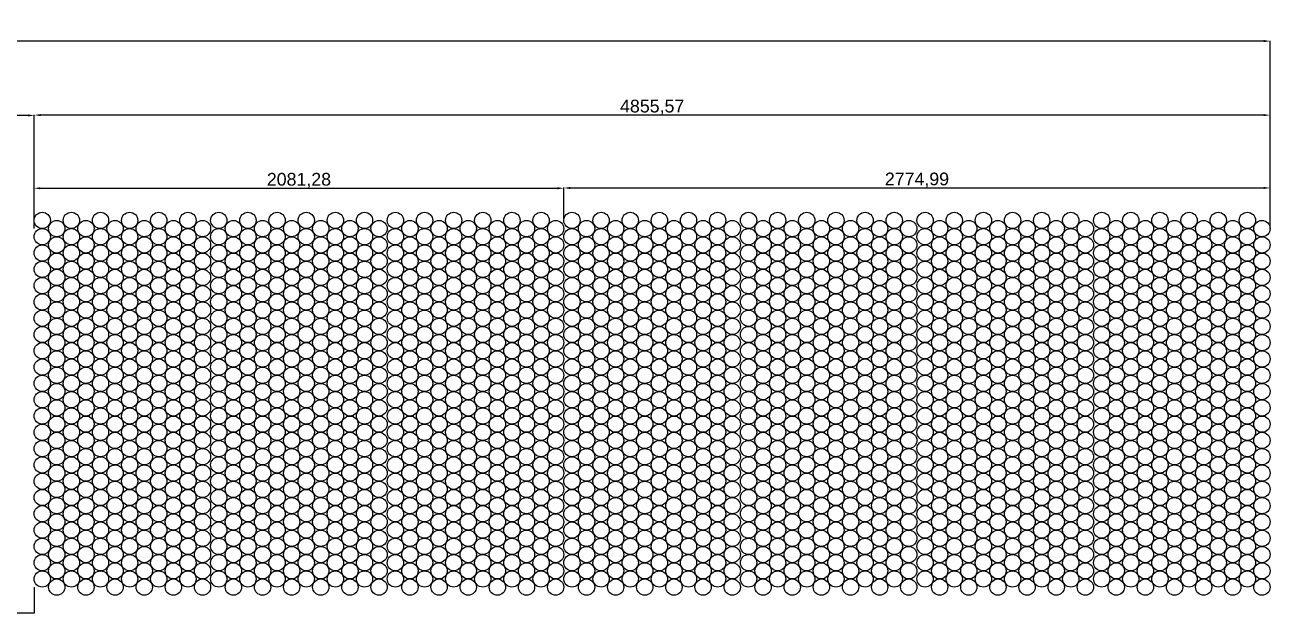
# Model space of a CAD drawing. Header units: millimetres. Extents: x -918 to 51042, y -35619 to 21649.
# Drawn here: x 17080 to 21972, y -30757 to -28447 of the extents above; entities that cross this region are included whole.
import ezdxf

# ---------------------------------------------------------------- set-up
doc = ezdxf.new("R2010")
doc.units = ezdxf.units.MM
doc.layers.add('для лазера', color=7, linetype='Continuous')
doc.styles.get("Standard").update_dxf_attribs({"font": 'arial.ttf'})
doc.dimstyles.new('ISO-25', dxfattribs={"dimtxt": 2.5, "dimasz": 2.5, "dimexe": 1.25, "dimexo": 0.625, "dimtad": 1, "dimtxsty": 'Standard', "dimcen": 2.5, "dimadec": 0, "dimazin": 0, "dimtfac": 1, "dimtmove": 0, "dimatfit": 3, "dimfxl": 1, "dimarcsym": 0})

# ---------------------------------------------------------------- blocks, each defined once
blk = doc.blocks.new('*D44')
at = {"layer": 'Defpoints', "color": 0, "transparency": 16777216}
for p in [(2549, -28802.5), (2549, -29214.7), (17116.5, -29246.8)]:
    blk.add_point(p, dxfattribs=at)
at = {"layer": 'для лазера', "color": 0, "lineweight": -2, "transparency": 16777216}
for p, q in [((2549, -29214.1), (2549, -28801.2)), ((17091.5, -28802.5), (2574, -28802.5)), ((17116.5, -29246.1), (17116.5, -28801.2))]:
    blk.add_line(p, q, dxfattribs=at)
at = {"layer": 'для лазера', "color": 0, "transparency": 16777216}
for points in [[(2574, -28798.3), (2574, -28806.6), (2549, -28802.5)], [(17091.5, -28798.3), (17091.5, -28806.6), (17116.5, -28802.5)]]:
    blk.add_solid(points, dxfattribs=at)
at = {"layer": 'для лазера', "color": 0, "transparency": 16777216, "insert": (9832.7, -28771.8), "char_height": 50, "attachment_point": 5}
blk.add_mtext('14567,46', dxfattribs=at)
blk = doc.blocks.new('*D45')
at = {"layer": 'Defpoints', "color": 0, "transparency": 16777216}
for p in [(19197, -29088.5), (17115.7, -29214.8), (19197, -29214.8)]:
    blk.add_point(p, dxfattribs=at)
at = {"layer": 'для лазера', "color": 0, "lineweight": -2, "transparency": 16777216}
for p, q in [((17115.7, -29214.1), (17115.7, -29087.3)), ((17140.7, -29088.5), (19172, -29088.5)), ((19197, -29214.1), (19197, -29087.3))]:
    blk.add_line(p, q, dxfattribs=at)
at = {"layer": 'для лазера', "color": 0, "transparency": 16777216}
for points in [[(17140.7, -29084.3), (17140.7, -29092.7), (17115.7, -29088.5)], [(19172, -29084.3), (19172, -29092.7), (19197, -29088.5)]]:
    blk.add_solid(points, dxfattribs=at)
at = {"layer": 'для лазера', "color": 0, "transparency": 16777216, "insert": (18156.3, -29057.8), "char_height": 50, "attachment_point": 5}
blk.add_mtext('2081,28', dxfattribs=at)
blk = doc.blocks.new('*D46')
at = {"layer": 'Defpoints', "color": 0, "transparency": 16777216}
for p in [(21972, -29087.3), (19197, -29212.9), (21972, -29246.8)]:
    blk.add_point(p, dxfattribs=at)
at = {"layer": 'для лазера', "color": 0, "lineweight": -2, "transparency": 16777216}
for p, q in [((19197, -29212.2), (19197, -29086)), ((19222, -29087.3), (21947, -29087.3)), ((21972, -29246.1), (21972, -29086))]:
    blk.add_line(p, q, dxfattribs=at)
at = {"layer": 'для лазера', "color": 0, "transparency": 16777216}
for points in [[(19222, -29083.1), (19222, -29091.4), (19197, -29087.3)], [(21947, -29083.1), (21947, -29091.4), (21972, -29087.3)]]:
    blk.add_solid(points, dxfattribs=at)
at = {"layer": 'для лазера', "color": 0, "transparency": 16777216, "insert": (20584.5, -29056.6), "char_height": 50, "attachment_point": 5}
blk.add_mtext('2774,99', dxfattribs=at)
blk = doc.blocks.new('*D38')
at = {"layer": 'Defpoints', "color": 0, "transparency": 16777216}
for p in [(17116.5, -28801.2), (17116.5, -29207.8), (21972, -29246.8)]:
    blk.add_point(p, dxfattribs=at)
at = {"layer": 'для лазера', "color": 0, "lineweight": -2, "transparency": 16777216}
for p, q in [((17116.5, -29207.2), (17116.5, -28800)), ((21947, -28801.2), (17141.5, -28801.2)), ((21972, -29246.1), (21972, -28800))]:
    blk.add_line(p, q, dxfattribs=at)
at = {"layer": 'для лазера', "color": 0, "transparency": 16777216}
for points in [[(17141.5, -28797.1), (17141.5, -28805.4), (17116.5, -28801.2)], [(21947, -28797.1), (21947, -28805.4), (21972, -28801.2)]]:
    blk.add_solid(points, dxfattribs=at)
at = {"layer": 'для лазера', "color": 0, "transparency": 16777216, "insert": (19544.2, -28770.5), "char_height": 50, "attachment_point": 5}
blk.add_mtext('4855,57', dxfattribs=at)
blk = doc.blocks.new('*D39')
at = {"layer": 'Defpoints', "color": 0, "transparency": 16777216}
for p in [(2549, -28510.5), (2549, -29214.7), (21972, -29246.8)]:
    blk.add_point(p, dxfattribs=at)
at = {"layer": 'для лазера', "color": 0, "lineweight": -2, "transparency": 16777216}
for p, q in [((2549, -29214.1), (2549, -28509.3)), ((21947, -28510.5), (2574, -28510.5)), ((21972, -29246.1), (21972, -28509.3))]:
    blk.add_line(p, q, dxfattribs=at)
at = {"layer": 'для лазера', "color": 0, "transparency": 16777216}
for points in [[(2574, -28506.4), (2574, -28514.7), (2549, -28510.5)], [(21947, -28506.4), (21947, -28514.7), (21972, -28510.5)]]:
    blk.add_solid(points, dxfattribs=at)
at = {"layer": 'для лазера', "color": 0, "transparency": 16777216, "insert": (12260.5, -28479.9), "char_height": 50, "attachment_point": 5}
blk.add_mtext('19423,03', dxfattribs=at)

msp = doc.modelspace()

# ---------------------------------------------------------------- linework, layer by layer
at = {"layer": 'для лазера'}
for p, q in [((17116.463, -30654.775), (17116.463, -30756.631)), ((17116.463, -30756.631), (16766.463, -30756.631))]:
    msp.add_line(p, q, dxfattribs=at)
at = {"layer": 'для лазера', "color": 2}
for centre in [(17147.696, -29214.775), (17262.196, -29214.775), (17376.696, -29214.775), (17491.196, -29214.775), (17605.696, -29214.775), (17720.196, -29214.775), (17841.458, -29214.775), (17955.958, -29214.775), (18070.458, -29214.775), (18184.958, -29214.775), (18299.458, -29214.775), (18413.958, -29214.775), (18535.22, -29214.775), (18649.72, -29214.775), (18764.22, -29214.775), (18878.72, -29214.775), (18993.22, -29214.775), (19107.72, -29214.775), (17147.696, -29278.775), (17204.958, -29246.775), (17262.196, -29278.775), (17319.458, -29246.775), (17376.696, -29278.775), (17433.958, -29246.775), (17491.196, -29278.775), (17548.458, -29246.775), (17605.696, -29278.775), (17662.958, -29246.775), (17720.196, -29278.775), (17777.458, -29246.775), (17841.458, -29278.775), (17898.72, -29246.775), (17955.958, -29278.775), (18013.22, -29246.775), (18070.458, -29278.775), (18127.72, -29246.775), (18184.958, -29278.775), (18242.22, -29246.775), (18299.458, -29278.775), (18356.72, -29246.775), (18413.958, -29278.775), (18471.22, -29246.775), (18535.22, -29278.775), (18592.481, -29246.775), (18649.72, -29278.775), (18706.981, -29246.775), (18764.22, -29278.775), (18821.481, -29246.775), (18878.72, -29278.775), (18935.981, -29246.775), (18993.22, -29278.775), (19050.481, -29246.775), (19107.72, -29278.775), (19164.981, -29246.775), (17204.958, -29310.775), (17319.458, -29310.775), (17433.958, -29310.775), (17548.458, -29310.775), (17662.958, -29310.775), (17777.458, -29310.775), (17898.72, -29310.775), (18013.22, -29310.775), (18127.72, -29310.775), (18242.22, -29310.775), (18356.72, -29310.775), (18471.22, -29310.775), (18592.481, -29310.775), (18706.981, -29310.775), (18821.481, -29310.775), (18935.981, -29310.775), (19050.481, -29310.775), (19164.981, -29310.775), (17147.696, -29342.775), (17204.958, -29374.775), (17262.196, -29342.775), (17319.458, -29374.775), (17376.696, -29342.775), (17433.958, -29374.775), (17491.196, -29342.775), (17548.458, -29374.775), (17605.696, -29342.775), (17662.958, -29374.775), (17720.196, -29342.775), (17777.458, -29374.775), (17841.458, -29342.775), (17898.72, -29374.775), (17955.958, -29342.775), (18013.22, -29374.775), (18070.458, -29342.775), (18127.72, -29374.775), (18184.958, -29342.775), (18242.22, -29374.775), (18299.458, -29342.775), (18356.72, -29374.775), (18413.958, -29342.775), (18471.22, -29374.775), (18535.22, -29342.775), (18592.481, -29374.775), (18649.72, -29342.775), (18706.981, -29374.775), (18764.22, -29342.775), (18821.481, -29374.775), (18878.72, -29342.775), (18935.981, -29374.775), (18993.22, -29342.775), (19050.481, -29374.775), (19107.72, -29342.775), (19164.981, -29374.775), (17147.696, -29406.775), (17262.196, -29406.775), (17376.696, -29406.775), (17491.196, -29406.775), (17605.696, -29406.775), (17720.196, -29406.775), (17841.458, -29406.775), (17955.958, -29406.775), (18070.458, -29406.775), (18184.958, -29406.775), (18299.458, -29406.775), (18413.958, -29406.775), (18535.22, -29406.775), (18649.72, -29406.775), (18764.22, -29406.775), (18878.72, -29406.775), (18993.22, -29406.775), (19107.72, -29406.775), (17147.696, -29470.775), (17204.958, -29438.775), (17262.196, -29470.775), (17319.458, -29438.775), (17376.696, -29470.775), (17433.958, -29438.775), (17491.196, -29470.775), (17548.458, -29438.775), (17605.696, -29470.775), (17662.958, -29438.775), (17720.196, -29470.775), (17777.458, -29438.775), (17841.458, -29470.775), (17898.72, -29438.775), (17955.958, -29470.775), (18013.22, -29438.775), (18070.458, -29470.775), (18127.72, -29438.775), (18184.958, -29470.775), (18242.22, -29438.775), (18299.458, -29470.775), (18356.72, -29438.775), (18413.958, -29470.775), (18471.22, -29438.775), (18535.22, -29470.775), (18592.481, -29438.775), (18649.72, -29470.775), (18706.981, -29438.775), (18764.22, -29470.775), (18821.481, -29438.775), (18878.72, -29470.775), (18935.981, -29438.775), (18993.22, -29470.775), (19050.481, -29438.775), (19107.72, -29470.775), (19164.981, -29438.775), (17204.958, -29502.775), (17319.458, -29502.775), (17433.958, -29502.775), (17548.458, -29502.775), (17662.958, -29502.775), (17777.458, -29502.775), (17898.72, -29502.775), (18013.22, -29502.775), (18127.72, -29502.775), (18242.22, -29502.775), (18356.72, -29502.775), (18471.22, -29502.775), (18592.481, -29502.775), (18706.981, -29502.775), (18821.481, -29502.775), (18935.981, -29502.775), (19050.481, -29502.775), (19164.981, -29502.775), (17147.696, -29534.775), (17204.958, -29566.775), (17262.196, -29534.775), (17319.458, -29566.775), (17376.696, -29534.775), (17433.958, -29566.775), (17491.196, -29534.775), (17548.458, -29566.775), (17605.696, -29534.775), (17662.958, -29566.775), (17720.196, -29534.775), (17777.458, -29566.775), (17841.458, -29534.775), (17898.72, -29566.775), (17955.958, -29534.775), (18013.22, -29566.775), (18070.458, -29534.775), (18127.72, -29566.775), (18184.958, -29534.775), (18242.22, -29566.775), (18299.458, -29534.775), (18356.72, -29566.775), (18413.958, -29534.775), (18471.22, -29566.775), (18535.22, -29534.775), (18592.481, -29566.775), (18649.72, -29534.775), (18706.981, -29566.775), (18764.22, -29534.775), (18821.481, -29566.775), (18878.72, -29534.775), (18935.981, -29566.775), (18993.22, -29534.775), (19050.481, -29566.775), (19107.72, -29534.775), (19164.981, -29566.775), (17147.696, -29598.775), (17204.958, -29630.775), (17262.196, -29598.775), (17319.458, -29630.775), (17376.696, -29598.775), (17433.958, -29630.775), (17491.196, -29598.775), (17548.458, -29630.775), (17605.696, -29598.775), (17662.958, -29630.775), (17720.196, -29598.775), (17777.458, -29630.775), (17841.458, -29598.775), (17898.72, -29630.775), (17955.958, -29598.775), (18013.22, -29630.775), (18070.458, -29598.775), (18127.72, -29630.775), (18184.958, -29598.775), (18242.22, -29630.775), (18299.458, -29598.775), (18356.72, -29630.775), (18413.958, -29598.775), (18471.22, -29630.775), (18535.22, -29598.775), (18592.481, -29630.775), (18649.72, -29598.775), (18706.981, -29630.775), (18764.22, -29598.775), (18821.481, -29630.775), (18878.72, -29598.775), (18935.981, -29630.775), (18993.22, -29598.775), (19050.481, -29630.775), (19107.72, -29598.775), (19164.981, -29630.775), (17147.696, -29662.775), (17262.196, -29662.775), (17376.696, -29662.775), (17491.196, -29662.775), (17605.696, -29662.775), (17720.196, -29662.775), (17841.458, -29662.775), (17955.958, -29662.775), (18070.458, -29662.775), (18184.958, -29662.775), (18299.458, -29662.775), (18413.958, -29662.775), (18535.22, -29662.775), (18649.72, -29662.775), (18764.22, -29662.775), (18878.72, -29662.775), (18993.22, -29662.775), (19107.72, -29662.775), (17147.696, -29726.775), (17204.958, -29694.775), (17262.196, -29726.775), (17319.458, -29694.775), (17376.696, -29726.775), (17433.958, -29694.775), (17491.196, -29726.775), (17548.458, -29694.775), (17605.696, -29726.775), (17662.958, -29694.775), (17720.196, -29726.775), (17777.458, -29694.775), (17841.458, -29726.775), (17898.72, -29694.775), (17955.958, -29726.775), (18013.22, -29694.775), (18070.458, -29726.775), (18127.72, -29694.775), (18184.958, -29726.775), (18242.22, -29694.775), (18299.458, -29726.775), (18356.72, -29694.775), (18413.958, -29726.775), (18471.22, -29694.775), (18535.22, -29726.775), (18592.481, -29694.775), (18649.72, -29726.775), (18706.981, -29694.775), (18764.22, -29726.775), (18821.481, -29694.775), (18878.72, -29726.775), (18935.981, -29694.775), (18993.22, -29726.775), (19050.481, -29694.775), (19107.72, -29726.775), (19164.981, -29694.775), (17204.958, -29758.775), (17319.458, -29758.775), (17433.958, -29758.775), (17548.458, -29758.775), (17662.958, -29758.775), (17777.458, -29758.775), (17898.72, -29758.775), (18013.22, -29758.775), (18127.72, -29758.775), (18242.22, -29758.775), (18356.72, -29758.775), (18471.22, -29758.775), (18592.481, -29758.775), (18706.981, -29758.775), (18821.481, -29758.775), (18935.981, -29758.775), (19050.481, -29758.775), (19164.981, -29758.775), (17147.696, -29790.775), (17204.958, -29822.775), (17262.196, -29790.775), (17319.458, -29822.775), (17376.696, -29790.775), (17433.958, -29822.775), (17491.196, -29790.775), (17548.458, -29822.775), (17605.696, -29790.775), (17662.958, -29822.775), (17720.196, -29790.775), (17777.458, -29822.775), (17841.458, -29790.775), (17898.72, -29822.775), (17955.958, -29790.775), (18013.22, -29822.775), (18070.458, -29790.775), (18127.72, -29822.775), (18184.958, -29790.775), (18242.22, -29822.775), (18299.458, -29790.775), (18356.72, -29822.775), (18413.958, -29790.775), (18471.22, -29822.775), (18535.22, -29790.775), (18592.481, -29822.775), (18649.72, -29790.775), (18706.981, -29822.775), (18764.22, -29790.775), (18821.481, -29822.775), (18878.72, -29790.775), (18935.981, -29822.775), (18993.22, -29790.775), (19050.481, -29822.775), (19107.72, -29790.775), (19164.981, -29822.775), (17147.696, -29854.775), (17262.196, -29854.775), (17376.696, -29854.775), (17491.196, -29854.775), (17605.696, -29854.775), (17720.196, -29854.775), (17841.458, -29854.775), (17955.958, -29854.775), (18070.458, -29854.775), (18184.958, -29854.775), (18299.458, -29854.775), (18413.958, -29854.775), (18535.22, -29854.775), (18649.72, -29854.775), (18764.22, -29854.775), (18878.72, -29854.775), (18993.22, -29854.775), (19107.72, -29854.775), (17147.696, -29918.775), (17204.958, -29886.775), (17262.196, -29918.775), (17319.458, -29886.775), (17376.696, -29918.775), (17433.958, -29886.775), (17491.196, -29918.775), (17548.458, -29886.775), (17605.696, -29918.775), (17662.958, -29886.775), (17720.196, -29918.775), (17777.458, -29886.775), (17841.458, -29918.775), (17898.72, -29886.775), (17955.958, -29918.775), (18013.22, -29886.775), (18070.458, -29918.775), (18127.72, -29886.775), (18184.958, -29918.775), (18242.22, -29886.775), (18299.458, -29918.775), (18356.72, -29886.775), (18413.958, -29918.775), (18471.22, -29886.775), (18535.22, -29918.775), (18592.481, -29886.775), (18649.72, -29918.775), (18706.981, -29886.775), (18764.22, -29918.775), (18821.481, -29886.775), (18878.72, -29918.775), (18935.981, -29886.775), (18993.22, -29918.775), (19050.481, -29886.775), (19107.72, -29918.775), (19164.981, -29886.775), (17204.958, -29950.775), (17319.458, -29950.775), (17433.958, -29950.775), (17548.458, -29950.775), (17662.958, -29950.775), (17777.458, -29950.775), (17898.72, -29950.775), (18013.22, -29950.775), (18127.72, -29950.775), (18242.22, -29950.775), (18356.72, -29950.775), (18471.22, -29950.775), (18592.481, -29950.775), (18706.981, -29950.775), (18821.481, -29950.775), (18935.981, -29950.775), (19050.481, -29950.775), (19164.981, -29950.775), (17147.696, -29982.775), (17204.958, -30014.775), (17262.196, -29982.775), (17319.458, -30014.775), (17376.696, -29982.775), (17433.958, -30014.775), (17491.196, -29982.775), (17548.458, -30014.775), (17605.696, -29982.775), (17662.958, -30014.775), (17720.196, -29982.775), (17777.458, -30014.775), (17841.458, -29982.775), (17898.72, -30014.775), (17955.958, -29982.775), (18013.22, -30014.775), (18070.458, -29982.775), (18127.72, -30014.775), (18184.958, -29982.775), (18242.22, -30014.775), (18299.458, -29982.775), (18356.72, -30014.775), (18413.958, -29982.775), (18471.22, -30014.775), (18535.22, -29982.775), (18592.481, -30014.775), (18649.72, -29982.775), (18706.981, -30014.775), (18764.22, -29982.775), (18821.481, -30014.775), (18878.72, -29982.775), (18935.981, -30014.775), (18993.22, -29982.775), (19050.481, -30014.775), (19107.72, -29982.775), (19164.981, -30014.775), (17147.696, -30046.775), (17262.196, -30046.775), (17376.696, -30046.775), (17491.196, -30046.775), (17605.696, -30046.775), (17720.196, -30046.775), (17841.458, -30046.775), (17955.958, -30046.775), (18070.458, -30046.775), (18184.958, -30046.775), (18299.458, -30046.775), (18413.958, -30046.775), (18535.22, -30046.775), (18649.72, -30046.775), (18764.22, -30046.775), (18878.72, -30046.775), (18993.22, -30046.775), (19107.72, -30046.775), (17147.696, -30110.775), (17204.958, -30078.775), (17262.196, -30110.775), (17319.458, -30078.775), (17376.696, -30110.775), (17433.958, -30078.775), (17491.196, -30110.775), (17548.458, -30078.775), (17605.696, -30110.775), (17662.958, -30078.775), (17720.196, -30110.775), (17777.458, -30078.775), (17841.458, -30110.775), (17898.72, -30078.775), (17955.958, -30110.775), (18013.22, -30078.775), (18070.458, -30110.775), (18127.72, -30078.775), (18184.958, -30110.775), (18242.22, -30078.775), (18299.458, -30110.775), (18356.72, -30078.775), (18413.958, -30110.775), (18471.22, -30078.775), (18535.22, -30110.775), (18592.481, -30078.775), (18649.72, -30110.775), (18706.981, -30078.775), (18764.22, -30110.775), (18821.481, -30078.775), (18878.72, -30110.775), (18935.981, -30078.775), (18993.22, -30110.775), (19050.481, -30078.775), (19107.72, -30110.775), (19164.981, -30078.775), (17204.958, -30142.775), (17319.458, -30142.775), (17433.958, -30142.775), (17548.458, -30142.775), (17662.958, -30142.775), (17777.458, -30142.775), (17898.72, -30142.775), (18013.22, -30142.775), (18127.72, -30142.775), (18242.22, -30142.775), (18356.72, -30142.775), (18471.22, -30142.775), (18592.481, -30142.775), (18706.981, -30142.775), (18821.481, -30142.775), (18935.981, -30142.775), (19050.481, -30142.775), (19164.981, -30142.775), (17147.696, -30174.775), (17204.958, -30206.775), (17262.196, -30174.775), (17319.458, -30206.775), (17376.696, -30174.775), (17433.958, -30206.775), (17491.196, -30174.775), (17548.458, -30206.775), (17605.696, -30174.775), (17662.958, -30206.775), (17720.196, -30174.775), (17777.458, -30206.775), (17841.458, -30174.775), (17898.72, -30206.775), (17955.958, -30174.775), (18013.22, -30206.775), (18070.458, -30174.775), (18127.72, -30206.775), (18184.958, -30174.775), (18242.22, -30206.775), (18299.458, -30174.775), (18356.72, -30206.775), (18413.958, -30174.775), (18471.22, -30206.775), (18535.22, -30174.775), (18592.481, -30206.775), (18649.72, -30174.775), (18706.981, -30206.775), (18764.22, -30174.775), (18821.481, -30206.775), (18878.72, -30174.775), (18935.981, -30206.775), (18993.22, -30174.775), (19050.481, -30206.775), (19107.72, -30174.775), (19164.981, -30206.775), (17147.696, -30238.775), (17262.196, -30238.775), (17376.696, -30238.775), (17491.196, -30238.775), (17605.696, -30238.775), (17720.196, -30238.775), (17841.458, -30238.775), (17955.958, -30238.775), (18070.458, -30238.775), (18184.958, -30238.775), (18299.458, -30238.775), (18413.958, -30238.775), (18535.22, -30238.775), (18649.72, -30238.775), (18764.22, -30238.775), (18878.72, -30238.775), (18993.22, -30238.775), (19107.72, -30238.775), (17147.696, -30302.775), (17204.958, -30270.775), (17262.196, -30302.775), (17319.458, -30270.775), (17376.696, -30302.775), (17433.958, -30270.775), (17491.196, -30302.775), (17548.458, -30270.775), (17605.696, -30302.775), (17662.958, -30270.775), (17720.196, -30302.775), (17777.458, -30270.775), (17841.458, -30302.775), (17898.72, -30270.775), (17955.958, -30302.775), (18013.22, -30270.775), (18070.458, -30302.775), (18127.72, -30270.775), (18184.958, -30302.775), (18242.22, -30270.775), (18299.458, -30302.775), (18356.72, -30270.775), (18413.958, -30302.775), (18471.22, -30270.775), (18535.22, -30302.775), (18592.481, -30270.775), (18649.72, -30302.775), (18706.981, -30270.775), (18764.22, -30302.775), (18821.481, -30270.775), (18878.72, -30302.775), (18935.981, -30270.775), (18993.22, -30302.775), (19050.481, -30270.775), (19107.72, -30302.775), (19164.981, -30270.775), (17204.958, -30334.775), (17319.458, -30334.775), (17433.958, -30334.775), (17548.458, -30334.775), (17662.958, -30334.775), (17777.458, -30334.775), (17898.72, -30334.775), (18013.22, -30334.775), (18127.72, -30334.775), (18242.22, -30334.775), (18356.72, -30334.775), (18471.22, -30334.775), (18592.481, -30334.775), (18706.981, -30334.775), (18821.481, -30334.775), (18935.981, -30334.775), (19050.481, -30334.775), (19164.981, -30334.775), (17147.696, -30366.775), (17204.958, -30398.775), (17262.196, -30366.775), (17319.458, -30398.775), (17376.696, -30366.775), (17433.958, -30398.775), (17491.196, -30366.775), (17548.458, -30398.775), (17605.696, -30366.775), (17662.958, -30398.775), (17720.196, -30366.775), (17777.458, -30398.775), (17841.458, -30366.775), (17898.72, -30398.775), (17955.958, -30366.775), (18013.22, -30398.775), (18070.458, -30366.775), (18127.72, -30398.775), (18184.958, -30366.775), (18242.22, -30398.775), (18299.458, -30366.775), (18356.72, -30398.775), (18413.958, -30366.775), (18471.22, -30398.775), (18535.22, -30366.775), (18592.481, -30398.775), (18649.72, -30366.775), (18706.981, -30398.775), (18764.22, -30366.775), (18821.481, -30398.775), (18878.72, -30366.775), (18935.981, -30398.775), (18993.22, -30366.775), (19050.481, -30398.775), (19107.72, -30366.775), (19164.981, -30398.775), (17147.696, -30430.775), (17204.958, -30462.775), (17262.196, -30430.775), (17319.458, -30462.775), (17376.696, -30430.775), (17433.958, -30462.775), (17491.196, -30430.775), (17548.458, -30462.775), (17605.696, -30430.775), (17662.958, -30462.775), (17720.196, -30430.775), (17777.458, -30462.775), (17841.458, -30430.775), (17898.72, -30462.775), (17955.958, -30430.775), (18013.22, -30462.775), (18070.458, -30430.775), (18127.72, -30462.775), (18184.958, -30430.775), (18242.22, -30462.775), (18299.458, -30430.775), (18356.72, -30462.775), (18413.958, -30430.775), (18471.22, -30462.775), (18535.22, -30430.775), (18592.481, -30462.775), (18649.72, -30430.775), (18706.981, -30462.775), (18764.22, -30430.775), (18821.481, -30462.775), (18878.72, -30430.775), (18935.981, -30462.775), (18993.22, -30430.775), (19050.481, -30462.775), (19107.72, -30430.775), (19164.981, -30462.775), (17147.696, -30494.775), (17262.196, -30494.775), (17376.696, -30494.775), (17491.196, -30494.775), (17605.696, -30494.775), (17720.196, -30494.775), (17841.458, -30494.775), (17955.958, -30494.775), (18070.458, -30494.775), (18184.958, -30494.775), (18299.458, -30494.775), (18413.958, -30494.775), (18535.22, -30494.775), (18649.72, -30494.775), (18764.22, -30494.775), (18878.72, -30494.775), (18993.22, -30494.775), (19107.72, -30494.775), (17147.696, -30558.775), (17204.958, -30526.775), (17262.196, -30558.775), (17319.458, -30526.775), (17376.696, -30558.775), (17433.958, -30526.775), (17491.196, -30558.775), (17548.458, -30526.775), (17605.696, -30558.775), (17662.958, -30526.775), (17720.196, -30558.775), (17777.458, -30526.775), (17841.458, -30558.775), (17898.72, -30526.775), (17955.958, -30558.775), (18013.22, -30526.775), (18070.458, -30558.775), (18127.72, -30526.775), (18184.958, -30558.775), (18242.22, -30526.775), (18299.458, -30558.775), (18356.72, -30526.775), (18413.958, -30558.775), (18471.22, -30526.775), (18535.22, -30558.775), (18592.481, -30526.775), (18649.72, -30558.775), (18706.981, -30526.775), (18764.22, -30558.775), (18821.481, -30526.775), (18878.72, -30558.775), (18935.981, -30526.775), (18993.22, -30558.775), (19050.481, -30526.775), (19107.72, -30558.775), (19164.981, -30526.775), (17204.958, -30590.775), (17319.458, -30590.775), (17433.958, -30590.775), (17548.458, -30590.775), (17662.958, -30590.775), (17777.458, -30590.775), (17898.72, -30590.775), (18013.22, -30590.775), (18127.72, -30590.775), (18242.22, -30590.775), (18356.72, -30590.775), (18471.22, -30590.775), (18592.481, -30590.775), (18706.981, -30590.775), (18821.481, -30590.775), (18935.981, -30590.775), (19050.481, -30590.775), (19164.981, -30590.775), (17147.696, -30622.775), (17204.958, -30654.775), (17262.196, -30622.775), (17319.458, -30654.775), (17376.696, -30622.775), (17433.958, -30654.775), (17491.196, -30622.775), (17548.458, -30654.775), (17605.696, -30622.775), (17662.958, -30654.775), (17720.196, -30622.775), (17777.458, -30654.775), (17841.458, -30622.775), (17898.72, -30654.775), (17955.958, -30622.775), (18013.22, -30654.775), (18070.458, -30622.775), (18127.72, -30654.775), (18184.958, -30622.775), (18242.22, -30654.775), (18299.458, -30622.775), (18356.72, -30654.775), (18413.958, -30622.775), (18471.22, -30654.775), (18535.22, -30622.775), (18592.481, -30654.775), (18649.72, -30622.775), (18706.981, -30654.775), (18764.22, -30622.775), (18821.481, -30654.775), (18878.72, -30622.775), (18935.981, -30654.775), (18993.22, -30622.775), (19050.481, -30654.775), (19107.72, -30622.775), (19164.981, -30654.775)]:
    msp.add_circle(centre, 32, dxfattribs=at)
at = {"layer": 'для лазера', "color": 3}
for centre in [(19228.981, -29214.775), (19343.481, -29214.775), (19457.981, -29214.775), (19572.481, -29214.775), (19686.981, -29214.775), (19801.481, -29214.775), (19922.743, -29214.775), (20037.243, -29214.775), (20151.743, -29214.775), (20266.243, -29214.775), (20380.743, -29214.775), (20495.243, -29214.775), (20616.505, -29214.775), (20731.005, -29214.775), (20845.505, -29214.775), (20960.005, -29214.775), (21074.505, -29214.775), (21189.005, -29214.775), (21310.266, -29214.775), (21424.766, -29214.775), (21539.266, -29214.775), (21653.766, -29214.775), (21768.266, -29214.775), (21882.766, -29214.775), (19228.981, -29278.775), (19286.243, -29246.775), (19343.481, -29278.775), (19400.743, -29246.775), (19457.981, -29278.775), (19515.243, -29246.775), (19572.481, -29278.775), (19629.743, -29246.775), (19686.981, -29278.775), (19744.243, -29246.775), (19801.481, -29278.775), (19858.743, -29246.775), (19922.743, -29278.775), (19980.005, -29246.775), (20037.243, -29278.775), (20094.505, -29246.775), (20151.743, -29278.775), (20209.005, -29246.775), (20266.243, -29278.775), (20323.505, -29246.775), (20380.743, -29278.775), (20438.005, -29246.775), (20495.243, -29278.775), (20552.505, -29246.775), (20616.505, -29278.775), (20673.766, -29246.775), (20731.005, -29278.775), (20788.266, -29246.775), (20845.505, -29278.775), (20902.766, -29246.775), (20960.005, -29278.775), (21017.266, -29246.775), (21074.505, -29278.775), (21131.766, -29246.775), (21189.005, -29278.775), (21246.266, -29246.775), (21310.266, -29278.775), (21367.528, -29246.775), (21424.766, -29278.775), (21482.028, -29246.775), (21539.266, -29278.775), (21596.528, -29246.775), (21653.766, -29278.775), (21711.028, -29246.775), (21768.266, -29278.775), (21825.528, -29246.775), (21882.766, -29278.775), (21940.028, -29246.775), (19286.243, -29310.775), (19400.743, -29310.775), (19515.243, -29310.775), (19629.743, -29310.775), (19744.243, -29310.775), (19858.743, -29310.775), (19980.005, -29310.775), (20094.505, -29310.775), (20209.005, -29310.775), (20323.505, -29310.775), (20438.005, -29310.775), (20552.505, -29310.775), (20673.766, -29310.775), (20788.266, -29310.775), (20902.766, -29310.775), (21017.266, -29310.775), (21131.766, -29310.775), (21246.266, -29310.775), (21367.528, -29310.775), (21482.028, -29310.775), (21596.528, -29310.775), (21711.028, -29310.775), (21825.528, -29310.775), (21940.028, -29310.775), (19228.981, -29342.775), (19286.243, -29374.775), (19343.481, -29342.775), (19400.743, -29374.775), (19457.981, -29342.775), (19515.243, -29374.775), (19572.481, -29342.775), (19629.743, -29374.775), (19686.981, -29342.775), (19744.243, -29374.775), (19801.481, -29342.775), (19858.743, -29374.775), (19922.743, -29342.775), (19980.005, -29374.775), (20037.243, -29342.775), (20094.505, -29374.775), (20151.743, -29342.775), (20209.005, -29374.775), (20266.243, -29342.775), (20323.505, -29374.775), (20380.743, -29342.775), (20438.005, -29374.775), (20495.243, -29342.775), (20552.505, -29374.775), (20616.505, -29342.775), (20673.766, -29374.775), (20731.005, -29342.775), (20788.266, -29374.775), (20845.505, -29342.775), (20902.766, -29374.775), (20960.005, -29342.775), (21017.266, -29374.775), (21074.505, -29342.775), (21131.766, -29374.775), (21189.005, -29342.775), (21246.266, -29374.775), (21310.266, -29342.775), (21367.528, -29374.775), (21424.766, -29342.775), (21482.028, -29374.775), (21539.266, -29342.775), (21596.528, -29374.775), (21653.766, -29342.775), (21711.028, -29374.775), (21768.266, -29342.775), (21825.528, -29374.775), (21882.766, -29342.775), (21940.028, -29374.775), (19228.981, -29406.775), (19343.481, -29406.775), (19457.981, -29406.775), (19572.481, -29406.775), (19686.981, -29406.775), (19801.481, -29406.775), (19922.743, -29406.775), (20037.243, -29406.775), (20151.743, -29406.775), (20266.243, -29406.775), (20380.743, -29406.775), (20495.243, -29406.775), (20616.505, -29406.775), (20731.005, -29406.775), (20845.505, -29406.775), (20960.005, -29406.775), (21074.505, -29406.775), (21189.005, -29406.775), (21310.266, -29406.775), (21424.766, -29406.775), (21539.266, -29406.775), (21653.766, -29406.775), (21768.266, -29406.775), (21882.766, -29406.775), (19228.981, -29470.775), (19286.243, -29438.775), (19343.481, -29470.775), (19400.743, -29438.775), (19457.981, -29470.775), (19515.243, -29438.775), (19572.481, -29470.775), (19629.743, -29438.775), (19686.981, -29470.775), (19744.243, -29438.775), (19801.481, -29470.775), (19858.743, -29438.775), (19922.743, -29470.775), (19980.005, -29438.775), (20037.243, -29470.775), (20094.505, -29438.775), (20151.743, -29470.775), (20209.005, -29438.775), (20266.243, -29470.775), (20323.505, -29438.775), (20380.743, -29470.775), (20438.005, -29438.775), (20495.243, -29470.775), (20552.505, -29438.775), (20616.505, -29470.775), (20673.766, -29438.775), (20731.005, -29470.775), (20788.266, -29438.775), (20845.505, -29470.775), (20902.766, -29438.775), (20960.005, -29470.775), (21017.266, -29438.775), (21074.505, -29470.775), (21131.766, -29438.775), (21189.005, -29470.775), (21246.266, -29438.775), (21310.266, -29470.775), (21367.528, -29438.775), (21424.766, -29470.775), (21482.028, -29438.775), (21539.266, -29470.775), (21596.528, -29438.775), (21653.766, -29470.775), (21711.028, -29438.775), (21768.266, -29470.775), (21825.528, -29438.775), (21882.766, -29470.775), (21940.028, -29438.775), (19286.243, -29502.775), (19400.743, -29502.775), (19515.243, -29502.775), (19629.743, -29502.775), (19744.243, -29502.775), (19858.743, -29502.775), (19980.005, -29502.775), (20094.505, -29502.775), (20209.005, -29502.775), (20323.505, -29502.775), (20438.005, -29502.775), (20552.505, -29502.775), (20673.766, -29502.775), (20788.266, -29502.775), (20902.766, -29502.775), (21017.266, -29502.775), (21131.766, -29502.775), (21246.266, -29502.775), (21367.528, -29502.775), (21482.028, -29502.775), (21596.528, -29502.775), (21711.028, -29502.775), (21825.528, -29502.775), (21940.028, -29502.775), (19228.981, -29534.775), (19286.243, -29566.775), (19343.481, -29534.775), (19400.743, -29566.775), (19457.981, -29534.775), (19515.243, -29566.775), (19572.481, -29534.775), (19629.743, -29566.775), (19686.981, -29534.775), (19744.243, -29566.775), (19801.481, -29534.775), (19858.743, -29566.775), (19922.743, -29534.775), (19980.005, -29566.775), (20037.243, -29534.775), (20094.505, -29566.775), (20151.743, -29534.775), (20209.005, -29566.775), (20266.243, -29534.775), (20323.505, -29566.775), (20380.743, -29534.775), (20438.005, -29566.775), (20495.243, -29534.775), (20552.505, -29566.775), (20616.505, -29534.775), (20673.766, -29566.775), (20731.005, -29534.775), (20788.266, -29566.775), (20845.505, -29534.775), (20902.766, -29566.775), (20960.005, -29534.775), (21017.266, -29566.775), (21074.505, -29534.775), (21131.766, -29566.775), (21189.005, -29534.775), (21246.266, -29566.775), (21310.266, -29534.775), (21367.528, -29566.775), (21424.766, -29534.775), (21482.028, -29566.775), (21539.266, -29534.775), (21596.528, -29566.775), (21653.766, -29534.775), (21711.028, -29566.775), (21768.266, -29534.775), (21825.528, -29566.775), (21882.766, -29534.775), (21940.028, -29566.775), (19228.981, -29598.775), (19286.243, -29630.775), (19343.481, -29598.775), (19400.743, -29630.775), (19457.981, -29598.775), (19515.243, -29630.775), (19572.481, -29598.775), (19629.743, -29630.775), (19686.981, -29598.775), (19744.243, -29630.775), (19801.481, -29598.775), (19858.743, -29630.775), (19922.743, -29598.775), (19980.005, -29630.775), (20037.243, -29598.775), (20094.505, -29630.775), (20151.743, -29598.775), (20209.005, -29630.775), (20266.243, -29598.775), (20323.505, -29630.775), (20380.743, -29598.775), (20438.005, -29630.775), (20495.243, -29598.775), (20552.505, -29630.775), (20616.505, -29598.775), (20673.766, -29630.775), (20731.005, -29598.775), (20788.266, -29630.775), (20845.505, -29598.775), (20902.766, -29630.775), (20960.005, -29598.775), (21017.266, -29630.775), (21074.505, -29598.775), (21131.766, -29630.775), (21189.005, -29598.775), (21246.266, -29630.775), (21310.266, -29598.775), (21367.528, -29630.775), (21424.766, -29598.775), (21482.028, -29630.775), (21539.266, -29598.775), (21596.528, -29630.775), (21653.766, -29598.775), (21711.028, -29630.775), (21768.266, -29598.775), (21825.528, -29630.775), (21882.766, -29598.775), (21940.028, -29630.775), (19228.981, -29662.775), (19343.481, -29662.775), (19457.981, -29662.775), (19572.481, -29662.775), (19686.981, -29662.775), (19801.481, -29662.775), (19922.743, -29662.775), (20037.243, -29662.775), (20151.743, -29662.775), (20266.243, -29662.775), (20380.743, -29662.775), (20495.243, -29662.775), (20616.505, -29662.775), (20731.005, -29662.775), (20845.505, -29662.775), (20960.005, -29662.775), (21074.505, -29662.775), (21189.005, -29662.775), (21310.266, -29662.775), (21424.766, -29662.775), (21539.266, -29662.775), (21653.766, -29662.775), (21768.266, -29662.775), (21882.766, -29662.775), (19228.981, -29726.775), (19286.243, -29694.775), (19343.481, -29726.775), (19400.743, -29694.775), (19457.981, -29726.775), (19515.243, -29694.775), (19572.481, -29726.775), (19629.743, -29694.775), (19686.981, -29726.775), (19744.243, -29694.775), (19801.481, -29726.775), (19858.743, -29694.775), (19922.743, -29726.775), (19980.005, -29694.775), (20037.243, -29726.775), (20094.505, -29694.775), (20151.743, -29726.775), (20209.005, -29694.775), (20266.243, -29726.775), (20323.505, -29694.775), (20380.743, -29726.775), (20438.005, -29694.775), (20495.243, -29726.775), (20552.505, -29694.775), (20616.505, -29726.775), (20673.766, -29694.775), (20731.005, -29726.775), (20788.266, -29694.775), (20845.505, -29726.775), (20902.766, -29694.775), (20960.005, -29726.775), (21017.266, -29694.775), (21074.505, -29726.775), (21131.766, -29694.775), (21189.005, -29726.775), (21246.266, -29694.775), (21310.266, -29726.775), (21367.528, -29694.775), (21424.766, -29726.775), (21482.028, -29694.775), (21539.266, -29726.775), (21596.528, -29694.775), (21653.766, -29726.775), (21711.028, -29694.775), (21768.266, -29726.775), (21825.528, -29694.775), (21882.766, -29726.775), (21940.028, -29694.775), (19286.243, -29758.775), (19400.743, -29758.775), (19515.243, -29758.775), (19629.743, -29758.775), (19744.243, -29758.775), (19858.743, -29758.775), (19980.005, -29758.775), (20094.505, -29758.775), (20209.005, -29758.775), (20323.505, -29758.775), (20438.005, -29758.775), (20552.505, -29758.775), (20673.766, -29758.775), (20788.266, -29758.775), (20902.766, -29758.775), (21017.266, -29758.775), (21131.766, -29758.775), (21246.266, -29758.775), (21367.528, -29758.775), (21482.028, -29758.775), (21596.528, -29758.775), (21711.028, -29758.775), (21825.528, -29758.775), (21940.028, -29758.775), (19228.981, -29790.775), (19286.243, -29822.775), (19343.481, -29790.775), (19400.743, -29822.775), (19457.981, -29790.775), (19515.243, -29822.775), (19572.481, -29790.775), (19629.743, -29822.775), (19686.981, -29790.775), (19744.243, -29822.775), (19801.481, -29790.775), (19858.743, -29822.775), (19922.743, -29790.775), (19980.005, -29822.775), (20037.243, -29790.775), (20094.505, -29822.775), (20151.743, -29790.775), (20209.005, -29822.775), (20266.243, -29790.775), (20323.505, -29822.775), (20380.743, -29790.775), (20438.005, -29822.775), (20495.243, -29790.775), (20552.505, -29822.775), (20616.505, -29790.775), (20673.766, -29822.775), (20731.005, -29790.775), (20788.266, -29822.775), (20845.505, -29790.775), (20902.766, -29822.775), (20960.005, -29790.775), (21017.266, -29822.775), (21074.505, -29790.775), (21131.766, -29822.775), (21189.005, -29790.775), (21246.266, -29822.775), (21310.266, -29790.775), (21367.528, -29822.775), (21424.766, -29790.775), (21482.028, -29822.775), (21539.266, -29790.775), (21596.528, -29822.775), (21653.766, -29790.775), (21711.028, -29822.775), (21768.266, -29790.775), (21825.528, -29822.775), (21882.766, -29790.775), (21940.028, -29822.775), (19228.981, -29854.775), (19343.481, -29854.775), (19457.981, -29854.775), (19572.481, -29854.775), (19686.981, -29854.775), (19801.481, -29854.775), (19922.743, -29854.775), (20037.243, -29854.775), (20151.743, -29854.775), (20266.243, -29854.775), (20380.743, -29854.775), (20495.243, -29854.775), (20616.505, -29854.775), (20731.005, -29854.775), (20845.505, -29854.775), (20960.005, -29854.775), (21074.505, -29854.775), (21189.005, -29854.775), (21310.266, -29854.775), (21424.766, -29854.775), (21539.266, -29854.775), (21653.766, -29854.775), (21768.266, -29854.775), (21882.766, -29854.775), (19228.981, -29918.775), (19286.243, -29886.775), (19343.481, -29918.775), (19400.743, -29886.775), (19457.981, -29918.775), (19515.243, -29886.775), (19572.481, -29918.775), (19629.743, -29886.775), (19686.981, -29918.775), (19744.243, -29886.775), (19801.481, -29918.775), (19858.743, -29886.775), (19922.743, -29918.775), (19980.005, -29886.775), (20037.243, -29918.775), (20094.505, -29886.775), (20151.743, -29918.775), (20209.005, -29886.775), (20266.243, -29918.775), (20323.505, -29886.775), (20380.743, -29918.775), (20438.005, -29886.775), (20495.243, -29918.775), (20552.505, -29886.775), (20616.505, -29918.775), (20673.766, -29886.775), (20731.005, -29918.775), (20788.266, -29886.775), (20845.505, -29918.775), (20902.766, -29886.775), (20960.005, -29918.775), (21017.266, -29886.775), (21074.505, -29918.775), (21131.766, -29886.775), (21189.005, -29918.775), (21246.266, -29886.775), (21310.266, -29918.775), (21367.528, -29886.775), (21424.766, -29918.775), (21482.028, -29886.775), (21539.266, -29918.775), (21596.528, -29886.775), (21653.766, -29918.775), (21711.028, -29886.775), (21768.266, -29918.775), (21825.528, -29886.775), (21882.766, -29918.775), (21940.028, -29886.775), (19286.243, -29950.775), (19400.743, -29950.775), (19515.243, -29950.775), (19629.743, -29950.775), (19744.243, -29950.775), (19858.743, -29950.775), (19980.005, -29950.775), (20094.505, -29950.775), (20209.005, -29950.775), (20323.505, -29950.775), (20438.005, -29950.775), (20552.505, -29950.775), (20673.766, -29950.775), (20788.266, -29950.775), (20902.766, -29950.775), (21017.266, -29950.775), (21131.766, -29950.775), (21246.266, -29950.775), (21367.528, -29950.775), (21482.028, -29950.775), (21596.528, -29950.775), (21711.028, -29950.775), (21825.528, -29950.775), (21940.028, -29950.775), (19228.981, -29982.775), (19286.243, -30014.775), (19343.481, -29982.775), (19400.743, -30014.775), (19457.981, -29982.775), (19515.243, -30014.775), (19572.481, -29982.775), (19629.743, -30014.775), (19686.981, -29982.775), (19744.243, -30014.775), (19801.481, -29982.775), (19858.743, -30014.775), (19922.743, -29982.775), (19980.005, -30014.775), (20037.243, -29982.775), (20094.505, -30014.775), (20151.743, -29982.775), (20209.005, -30014.775), (20266.243, -29982.775), (20323.505, -30014.775), (20380.743, -29982.775), (20438.005, -30014.775), (20495.243, -29982.775), (20552.505, -30014.775), (20616.505, -29982.775), (20673.766, -30014.775), (20731.005, -29982.775), (20788.266, -30014.775), (20845.505, -29982.775), (20902.766, -30014.775), (20960.005, -29982.775), (21017.266, -30014.775), (21074.505, -29982.775), (21131.766, -30014.775), (21189.005, -29982.775), (21246.266, -30014.775), (21310.266, -29982.775), (21367.528, -30014.775), (21424.766, -29982.775), (21482.028, -30014.775), (21539.266, -29982.775), (21596.528, -30014.775), (21653.766, -29982.775), (21711.028, -30014.775), (21768.266, -29982.775), (21825.528, -30014.775), (21882.766, -29982.775), (21940.028, -30014.775), (19228.981, -30046.775), (19343.481, -30046.775), (19457.981, -30046.775), (19572.481, -30046.775), (19686.981, -30046.775), (19801.481, -30046.775), (19922.743, -30046.775), (20037.243, -30046.775), (20151.743, -30046.775), (20266.243, -30046.775), (20380.743, -30046.775), (20495.243, -30046.775), (20616.505, -30046.775), (20731.005, -30046.775), (20845.505, -30046.775), (20960.005, -30046.775), (21074.505, -30046.775), (21189.005, -30046.775), (21310.266, -30046.775), (21424.766, -30046.775), (21539.266, -30046.775), (21653.766, -30046.775), (21768.266, -30046.775), (21882.766, -30046.775), (19228.981, -30110.775), (19286.243, -30078.775), (19343.481, -30110.775), (19400.743, -30078.775), (19457.981, -30110.775), (19515.243, -30078.775), (19572.481, -30110.775), (19629.743, -30078.775), (19686.981, -30110.775), (19744.243, -30078.775), (19801.481, -30110.775), (19858.743, -30078.775), (19922.743, -30110.775), (19980.005, -30078.775), (20037.243, -30110.775), (20094.505, -30078.775), (20151.743, -30110.775), (20209.005, -30078.775), (20266.243, -30110.775), (20323.505, -30078.775), (20380.743, -30110.775), (20438.005, -30078.775), (20495.243, -30110.775), (20552.505, -30078.775), (20616.505, -30110.775), (20673.766, -30078.775), (20731.005, -30110.775), (20788.266, -30078.775), (20845.505, -30110.775), (20902.766, -30078.775), (20960.005, -30110.775), (21017.266, -30078.775), (21074.505, -30110.775), (21131.766, -30078.775), (21189.005, -30110.775), (21246.266, -30078.775), (21310.266, -30110.775), (21367.528, -30078.775), (21424.766, -30110.775), (21482.028, -30078.775), (21539.266, -30110.775), (21596.528, -30078.775), (21653.766, -30110.775), (21711.028, -30078.775), (21768.266, -30110.775), (21825.528, -30078.775), (21882.766, -30110.775), (21940.028, -30078.775), (19286.243, -30142.775), (19400.743, -30142.775), (19515.243, -30142.775), (19629.743, -30142.775), (19744.243, -30142.775), (19858.743, -30142.775), (19980.005, -30142.775), (20094.505, -30142.775), (20209.005, -30142.775), (20323.505, -30142.775), (20438.005, -30142.775), (20552.505, -30142.775), (20673.766, -30142.775), (20788.266, -30142.775), (20902.766, -30142.775), (21017.266, -30142.775), (21131.766, -30142.775), (21246.266, -30142.775), (21367.528, -30142.775), (21482.028, -30142.775), (21596.528, -30142.775), (21711.028, -30142.775), (21825.528, -30142.775), (21940.028, -30142.775), (19228.981, -30174.775), (19286.243, -30206.775), (19343.481, -30174.775), (19400.743, -30206.775), (19457.981, -30174.775), (19515.243, -30206.775), (19572.481, -30174.775), (19629.743, -30206.775), (19686.981, -30174.775), (19744.243, -30206.775), (19801.481, -30174.775), (19858.743, -30206.775), (19922.743, -30174.775), (19980.005, -30206.775), (20037.243, -30174.775), (20094.505, -30206.775), (20151.743, -30174.775), (20209.005, -30206.775), (20266.243, -30174.775), (20323.505, -30206.775), (20380.743, -30174.775), (20438.005, -30206.775), (20495.243, -30174.775), (20552.505, -30206.775), (20616.505, -30174.775), (20673.766, -30206.775), (20731.005, -30174.775), (20788.266, -30206.775), (20845.505, -30174.775), (20902.766, -30206.775), (20960.005, -30174.775), (21017.266, -30206.775), (21074.505, -30174.775), (21131.766, -30206.775), (21189.005, -30174.775), (21246.266, -30206.775), (21310.266, -30174.775), (21367.528, -30206.775), (21424.766, -30174.775), (21482.028, -30206.775), (21539.266, -30174.775), (21596.528, -30206.775), (21653.766, -30174.775), (21711.028, -30206.775), (21768.266, -30174.775), (21825.528, -30206.775), (21882.766, -30174.775), (21940.028, -30206.775), (19228.981, -30238.775), (19343.481, -30238.775), (19457.981, -30238.775), (19572.481, -30238.775), (19686.981, -30238.775), (19801.481, -30238.775), (19922.743, -30238.775), (20037.243, -30238.775), (20151.743, -30238.775), (20266.243, -30238.775), (20380.743, -30238.775), (20495.243, -30238.775), (20616.505, -30238.775), (20731.005, -30238.775), (20845.505, -30238.775), (20960.005, -30238.775), (21074.505, -30238.775), (21189.005, -30238.775), (21310.266, -30238.775), (21424.766, -30238.775), (21539.266, -30238.775), (21653.766, -30238.775), (21768.266, -30238.775), (21882.766, -30238.775), (19228.981, -30302.775), (19286.243, -30270.775), (19343.481, -30302.775), (19400.743, -30270.775), (19457.981, -30302.775), (19515.243, -30270.775), (19572.481, -30302.775), (19629.743, -30270.775), (19686.981, -30302.775), (19744.243, -30270.775), (19801.481, -30302.775), (19858.743, -30270.775), (19922.743, -30302.775), (19980.005, -30270.775), (20037.243, -30302.775), (20094.505, -30270.775), (20151.743, -30302.775), (20209.005, -30270.775), (20266.243, -30302.775), (20323.505, -30270.775), (20380.743, -30302.775), (20438.005, -30270.775), (20495.243, -30302.775), (20552.505, -30270.775), (20616.505, -30302.775), (20673.766, -30270.775), (20731.005, -30302.775), (20788.266, -30270.775), (20845.505, -30302.775), (20902.766, -30270.775), (20960.005, -30302.775), (21017.266, -30270.775), (21074.505, -30302.775), (21131.766, -30270.775), (21189.005, -30302.775), (21246.266, -30270.775), (21310.266, -30302.775), (21367.528, -30270.775), (21424.766, -30302.775), (21482.028, -30270.775), (21539.266, -30302.775), (21596.528, -30270.775), (21653.766, -30302.775), (21711.028, -30270.775), (21768.266, -30302.775), (21825.528, -30270.775), (21882.766, -30302.775), (21940.028, -30270.775), (19286.243, -30334.775), (19400.743, -30334.775), (19515.243, -30334.775), (19629.743, -30334.775), (19744.243, -30334.775), (19858.743, -30334.775), (19980.005, -30334.775), (20094.505, -30334.775), (20209.005, -30334.775), (20323.505, -30334.775), (20438.005, -30334.775), (20552.505, -30334.775), (20673.766, -30334.775), (20788.266, -30334.775), (20902.766, -30334.775), (21017.266, -30334.775), (21131.766, -30334.775), (21246.266, -30334.775), (21367.528, -30334.775), (21482.028, -30334.775), (21596.528, -30334.775), (21711.028, -30334.775), (21825.528, -30334.775), (21940.028, -30334.775), (19228.981, -30366.775), (19286.243, -30398.775), (19343.481, -30366.775), (19400.743, -30398.775), (19457.981, -30366.775), (19515.243, -30398.775), (19572.481, -30366.775), (19629.743, -30398.775), (19686.981, -30366.775), (19744.243, -30398.775), (19801.481, -30366.775), (19858.743, -30398.775), (19922.743, -30366.775), (19980.005, -30398.775), (20037.243, -30366.775), (20094.505, -30398.775), (20151.743, -30366.775), (20209.005, -30398.775), (20266.243, -30366.775), (20323.505, -30398.775), (20380.743, -30366.775), (20438.005, -30398.775), (20495.243, -30366.775), (20552.505, -30398.775), (20616.505, -30366.775), (20673.766, -30398.775), (20731.005, -30366.775), (20788.266, -30398.775), (20845.505, -30366.775), (20902.766, -30398.775), (20960.005, -30366.775), (21017.266, -30398.775), (21074.505, -30366.775), (21131.766, -30398.775), (21189.005, -30366.775), (21246.266, -30398.775), (21310.266, -30366.775), (21367.528, -30398.775), (21424.766, -30366.775), (21482.028, -30398.775), (21539.266, -30366.775), (21596.528, -30398.775), (21653.766, -30366.775), (21711.028, -30398.775), (21768.266, -30366.775), (21825.528, -30398.775), (21882.766, -30366.775), (21940.028, -30398.775), (19228.981, -30430.775), (19286.243, -30462.775), (19343.481, -30430.775), (19400.743, -30462.775), (19457.981, -30430.775), (19515.243, -30462.775), (19572.481, -30430.775), (19629.743, -30462.775), (19686.981, -30430.775), (19744.243, -30462.775), (19801.481, -30430.775), (19858.743, -30462.775), (19922.743, -30430.775), (19980.005, -30462.775), (20037.243, -30430.775), (20094.505, -30462.775), (20151.743, -30430.775), (20209.005, -30462.775), (20266.243, -30430.775), (20323.505, -30462.775), (20380.743, -30430.775), (20438.005, -30462.775), (20495.243, -30430.775), (20552.505, -30462.775), (20616.505, -30430.775), (20673.766, -30462.775), (20731.005, -30430.775), (20788.266, -30462.775), (20845.505, -30430.775), (20902.766, -30462.775), (20960.005, -30430.775), (21017.266, -30462.775), (21074.505, -30430.775), (21131.766, -30462.775), (21189.005, -30430.775), (21246.266, -30462.775), (21310.266, -30430.775), (21367.528, -30462.775), (21424.766, -30430.775), (21482.028, -30462.775), (21539.266, -30430.775), (21596.528, -30462.775), (21653.766, -30430.775), (21711.028, -30462.775), (21768.266, -30430.775), (21825.528, -30462.775), (21882.766, -30430.775), (21940.028, -30462.775), (19228.981, -30494.775), (19343.481, -30494.775), (19457.981, -30494.775), (19572.481, -30494.775), (19686.981, -30494.775), (19801.481, -30494.775), (19922.743, -30494.775), (20037.243, -30494.775), (20151.743, -30494.775), (20266.243, -30494.775), (20380.743, -30494.775), (20495.243, -30494.775), (20616.505, -30494.775), (20731.005, -30494.775), (20845.505, -30494.775), (20960.005, -30494.775), (21074.505, -30494.775), (21189.005, -30494.775), (21310.266, -30494.775), (21424.766, -30494.775), (21539.266, -30494.775), (21653.766, -30494.775), (21768.266, -30494.775), (21882.766, -30494.775), (19228.981, -30558.775), (19286.243, -30526.775), (19343.481, -30558.775), (19400.743, -30526.775), (19457.981, -30558.775), (19515.243, -30526.775), (19572.481, -30558.775), (19629.743, -30526.775), (19686.981, -30558.775), (19744.243, -30526.775), (19801.481, -30558.775), (19858.743, -30526.775), (19922.743, -30558.775), (19980.005, -30526.775), (20037.243, -30558.775), (20094.505, -30526.775), (20151.743, -30558.775), (20209.005, -30526.775), (20266.243, -30558.775), (20323.505, -30526.775), (20380.743, -30558.775), (20438.005, -30526.775), (20495.243, -30558.775), (20552.505, -30526.775), (20616.505, -30558.775), (20673.766, -30526.775), (20731.005, -30558.775), (20788.266, -30526.775), (20845.505, -30558.775), (20902.766, -30526.775), (20960.005, -30558.775), (21017.266, -30526.775), (21074.505, -30558.775), (21131.766, -30526.775), (21189.005, -30558.775), (21246.266, -30526.775), (21310.266, -30558.775), (21367.528, -30526.775), (21424.766, -30558.775), (21482.028, -30526.775), (21539.266, -30558.775), (21596.528, -30526.775), (21653.766, -30558.775), (21711.028, -30526.775), (21768.266, -30558.775), (21825.528, -30526.775), (21882.766, -30558.775), (21940.028, -30526.775), (19286.243, -30590.775), (19400.743, -30590.775), (19515.243, -30590.775), (19629.743, -30590.775), (19744.243, -30590.775), (19858.743, -30590.775), (19980.005, -30590.775), (20094.505, -30590.775), (20209.005, -30590.775), (20323.505, -30590.775), (20438.005, -30590.775), (20552.505, -30590.775), (20673.766, -30590.775), (20788.266, -30590.775), (20902.766, -30590.775), (21017.266, -30590.775), (21131.766, -30590.775), (21246.266, -30590.775), (21367.528, -30590.775), (21482.028, -30590.775), (21596.528, -30590.775), (21711.028, -30590.775), (21825.528, -30590.775), (21940.028, -30590.775), (19228.981, -30622.775), (19286.243, -30654.775), (19343.481, -30622.775), (19400.743, -30654.775), (19457.981, -30622.775), (19515.243, -30654.775), (19572.481, -30622.775), (19629.743, -30654.775), (19686.981, -30622.775), (19744.243, -30654.775), (19801.481, -30622.775), (19858.743, -30654.775), (19922.743, -30622.775), (19980.005, -30654.775), (20037.243, -30622.775), (20094.505, -30654.775), (20151.743, -30622.775), (20209.005, -30654.775), (20266.243, -30622.775), (20323.505, -30654.775), (20380.743, -30622.775), (20438.005, -30654.775), (20495.243, -30622.775), (20552.505, -30654.775), (20616.505, -30622.775), (20673.766, -30654.775), (20731.005, -30622.775), (20788.266, -30654.775), (20845.505, -30622.775), (20902.766, -30654.775), (20960.005, -30622.775), (21017.266, -30654.775), (21074.505, -30622.775), (21131.766, -30654.775), (21189.005, -30622.775), (21246.266, -30654.775), (21310.266, -30622.775), (21367.528, -30654.775), (21424.766, -30622.775), (21482.028, -30654.775), (21539.266, -30622.775), (21596.528, -30654.775), (21653.766, -30622.775), (21711.028, -30654.775), (21768.266, -30622.775), (21825.528, -30654.775), (21882.766, -30622.775), (21940.028, -30654.775)]:
    msp.add_circle(centre, 32, dxfattribs=at)

# ---------------------------------------------------------------- dimensions: what is measured, and where the dimension line sits
at = {"layer": 'для лазера'}
for base, p1, p2, picture, middle in [((2549.001, -28510.537), (21972.028, -29246.775), (2549.001, -29214.704), '*D39', (12260.514, -28479.865)), ((17116.4626, -28801.2197), (21972.0278, -29246.7746), (17116.4626, -29207.8134), '*D38', (19544.2452, -28770.547)), ((19196.98126, -29088.50551), (17115.69632, -29214.77455), (19196.98126, -29214.77455), '*D45', (18156.33879, -29057.83276)), ((21972.028, -29087.256), (19197.038, -29212.865), (21972.028, -29246.775), '*D46', (20584.533, -29056.583))]:
    dim = msp.add_linear_dim(base=base, p1=p1, p2=p2, dimstyle='ISO-25', override={"dimtxt": 50, "dimasz": 25}, dxfattribs=at)
    dim.commit()
    dim.dimension.update_dxf_attribs({"geometry": picture, "text_midpoint": middle})
at = {"layer": 'для лазера', "color": 1}
dim = msp.add_linear_dim(base=(2549.001, -28802.47), p1=(17116.463, -29246.775), p2=(2549.001, -29214.704), dimstyle='ISO-25', override={"dimtxt": 50, "dimasz": 25}, dxfattribs=at)
dim.commit()
dim.dimension.update_dxf_attribs({"geometry": '*D44', "text_midpoint": (9832.732, -28771.797)})

doc.saveas('drawing.dxf')
